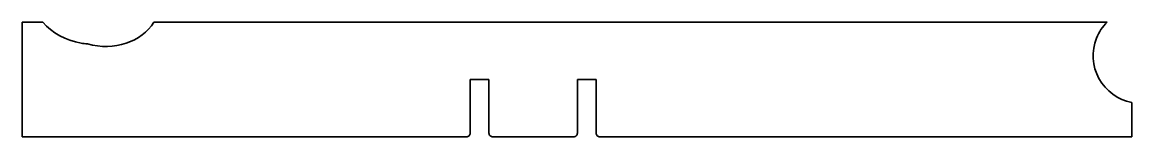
# Model space of a CAD drawing. Extents: x 3 to 293, y 90 to 120.
import ezdxf

# ---------------------------------------------------------------- set-up
doc = ezdxf.new("R2010")
doc.units = 0

msp = doc.modelspace()

# ---------------------------------------------------------------- linework, layer by layer
at = {"color": 7, "lineweight": 35}
for p, q in [((3.214767, 89.957642), (3.214767, 119.957642)), ((3.214767, 119.957642), (8.633896, 119.957642)), ((37.605133, 119.957642), (286.746887, 119.957642)), ((125.21476, 104.957642), (120.314758, 104.957642)), ((120.314758, 104.957642), (120.314758, 90.957642)), ((125.21476, 90.957642), (125.21476, 104.957642)), ((153.214767, 104.957642), (148.314758, 104.957642)), ((148.314758, 104.957642), (148.314758, 90.957642)), ((153.214767, 90.957642), (153.214767, 104.957642)), ((293.214783, 98.916901), (293.214783, 89.957642)), ((119.314758, 89.957642), (3.214767, 89.957642)), ((147.314758, 89.957642), (126.21476, 89.957642)), ((293.214783, 89.957642), (154.214767, 89.957642))]:
    msp.add_line(p, q, dxfattribs=at)
for centre, radius, start, end in [((295.600891, 111.144424), 12.492549, 135.132287, 158.225089), ((21.714195, 132.458252), 18.261103, 260.144438, 265.492489), ((21.714256, 132.458664), 18.261511, 260.144472, 265.492407), ((119.314758, 90.957642), 1, 269.999997, 360), ((126.21476, 90.957642), 1, 179.999995, 269.999997), ((147.314758, 90.957642), 1, 269.999997, 360), ((154.214767, 90.957642), 1, 179.999995, 269.999997)]:
    msp.add_arc(centre, radius, start, end, dxfattribs=at)
for centre, major_axis, ratio, start_param, end_param in [((20.727577, 126.782257), (14.898911, -2.587723), 0.826612, 3.9218711993, 4.7123889515), ((24.081451, 126.199738), (14.898911, -2.587723), 0.826612, 4.5995955421, 5.9712885717), ((295.697113, 111.17128), (12.583298, 0.001221), 0.993381, 2.764004172, 4.5137170156)]:
    msp.add_ellipse(centre, major_axis=major_axis, ratio=ratio, start_param=start_param, end_param=end_param, dxfattribs=at)

doc.saveas('drawing.dxf')
